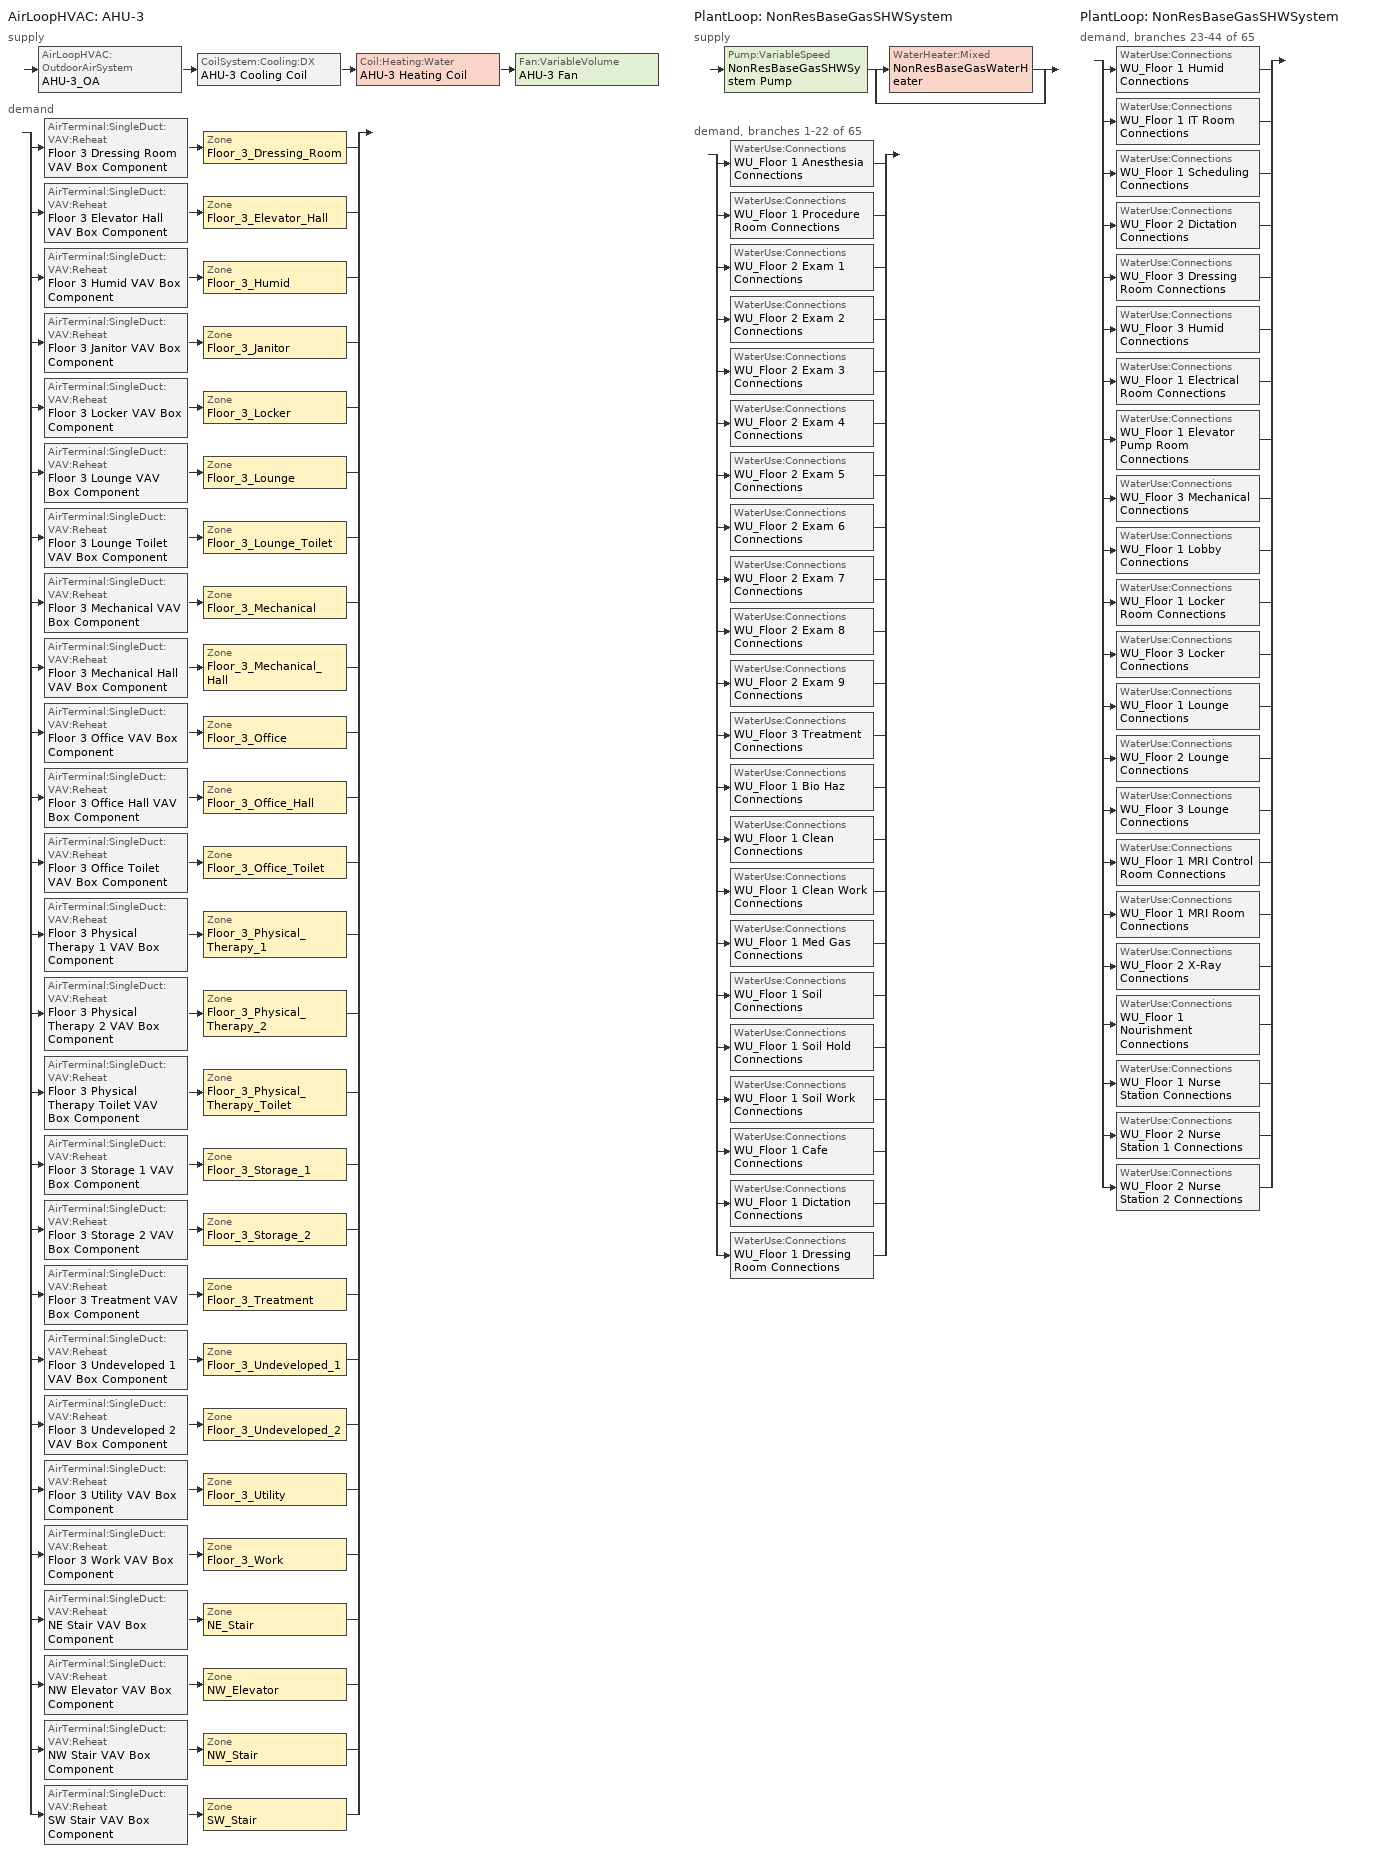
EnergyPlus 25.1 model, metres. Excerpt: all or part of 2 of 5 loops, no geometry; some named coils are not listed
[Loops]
AirLoopHVAC 'AHU-3'
 supply: AirLoopHVAC:OutdoorAirSystem 'AHU-3_OA' > CoilSystem:Cooling:DX 'AHU-3 Cooling Coil' > Coil:Heating:Water 'AHU-3 Heating Coil' > Fan:VariableVolume 'AHU-3 Fan'
 demand: split
  | AirTerminal:SingleDuct:VAV:Reheat 'Floor 3 Dressing Room VAV Box Component' > Zone 'Floor_3_Dressing_Room'
  | AirTerminal:SingleDuct:VAV:Reheat 'Floor 3 Elevator Hall VAV Box Component' > Zone 'Floor_3_Elevator_Hall'
  | AirTerminal:SingleDuct:VAV:Reheat 'Floor 3 Humid VAV Box Component' > Zone 'Floor_3_Humid'
  | AirTerminal:SingleDuct:VAV:Reheat 'Floor 3 Janitor VAV Box Component' > Zone 'Floor_3_Janitor'
  | AirTerminal:SingleDuct:VAV:Reheat 'Floor 3 Locker VAV Box Component' > Zone 'Floor_3_Locker'
  | AirTerminal:SingleDuct:VAV:Reheat 'Floor 3 Lounge VAV Box Component' > Zone 'Floor_3_Lounge'
  | AirTerminal:SingleDuct:VAV:Reheat 'Floor 3 Lounge Toilet VAV Box Component' > Zone 'Floor_3_Lounge_Toilet'
  | AirTerminal:SingleDuct:VAV:Reheat 'Floor 3 Mechanical VAV Box Component' > Zone 'Floor_3_Mechanical'
  | AirTerminal:SingleDuct:VAV:Reheat 'Floor 3 Mechanical Hall VAV Box Component' > Zone 'Floor_3_Mechanical_Hall'
  | AirTerminal:SingleDuct:VAV:Reheat 'Floor 3 Office VAV Box Component' > Zone 'Floor_3_Office'
  | AirTerminal:SingleDuct:VAV:Reheat 'Floor 3 Office Hall VAV Box Component' > Zone 'Floor_3_Office_Hall'
  | AirTerminal:SingleDuct:VAV:Reheat 'Floor 3 Office Toilet VAV Box Component' > Zone 'Floor_3_Office_Toilet'
  | AirTerminal:SingleDuct:VAV:Reheat 'Floor 3 Physical Therapy 1 VAV Box Component' > Zone 'Floor_3_Physical_Therapy_1'
  | AirTerminal:SingleDuct:VAV:Reheat 'Floor 3 Physical Therapy 2 VAV Box Component' > Zone 'Floor_3_Physical_Therapy_2'
  | AirTerminal:SingleDuct:VAV:Reheat 'Floor 3 Physical Therapy Toilet VAV Box Component' > Zone 'Floor_3_Physical_Therapy_Toilet'
  | AirTerminal:SingleDuct:VAV:Reheat 'Floor 3 Storage 1 VAV Box Component' > Zone 'Floor_3_Storage_1'
  | AirTerminal:SingleDuct:VAV:Reheat 'Floor 3 Storage 2 VAV Box Component' > Zone 'Floor_3_Storage_2'
  | AirTerminal:SingleDuct:VAV:Reheat 'Floor 3 Treatment VAV Box Component' > Zone 'Floor_3_Treatment'
  | AirTerminal:SingleDuct:VAV:Reheat 'Floor 3 Undeveloped 1 VAV Box Component' > Zone 'Floor_3_Undeveloped_1'
  | AirTerminal:SingleDuct:VAV:Reheat 'Floor 3 Undeveloped 2 VAV Box Component' > Zone 'Floor_3_Undeveloped_2'
  | AirTerminal:SingleDuct:VAV:Reheat 'Floor 3 Utility VAV Box Component' > Zone 'Floor_3_Utility'
  | AirTerminal:SingleDuct:VAV:Reheat 'Floor 3 Work VAV Box Component' > Zone 'Floor_3_Work'
  | AirTerminal:SingleDuct:VAV:Reheat 'NE Stair VAV Box Component' > Zone 'NE_Stair'
  | AirTerminal:SingleDuct:VAV:Reheat 'NW Elevator VAV Box Component' > Zone 'NW_Elevator'
  | AirTerminal:SingleDuct:VAV:Reheat 'NW Stair VAV Box Component' > Zone 'NW_Stair'
  | AirTerminal:SingleDuct:VAV:Reheat 'SW Stair VAV Box Component' > Zone 'SW_Stair'
PlantLoop 'NonResBaseGasSHWSystem'
 supply: Pump:VariableSpeed 'NonResBaseGasSHWSystem Pump' > split
  | WaterHeater:Mixed 'NonResBaseGasWaterHeater'
  | bypass
 demand, branches 1-22 of 65: split
  | WaterUse:Connections 'WU_Floor 1 Anesthesia Connections'
  | WaterUse:Connections 'WU_Floor 1 Procedure Room Connections'
  | WaterUse:Connections 'WU_Floor 2 Exam 1 Connections'
  | WaterUse:Connections 'WU_Floor 2 Exam 2 Connections'
  | WaterUse:Connections 'WU_Floor 2 Exam 3 Connections'
  | WaterUse:Connections 'WU_Floor 2 Exam 4 Connections'
  | WaterUse:Connections 'WU_Floor 2 Exam 5 Connections'
  | WaterUse:Connections 'WU_Floor 2 Exam 6 Connections'
  | WaterUse:Connections 'WU_Floor 2 Exam 7 Connections'
  | WaterUse:Connections 'WU_Floor 2 Exam 8 Connections'
  | WaterUse:Connections 'WU_Floor 2 Exam 9 Connections'
  | WaterUse:Connections 'WU_Floor 3 Treatment Connections'
  | WaterUse:Connections 'WU_Floor 1 Bio Haz Connections'
  | WaterUse:Connections 'WU_Floor 1 Clean Connections'
  | WaterUse:Connections 'WU_Floor 1 Clean Work Connections'
  | WaterUse:Connections 'WU_Floor 1 Med Gas Connections'
  | WaterUse:Connections 'WU_Floor 1 Soil Connections'
  | WaterUse:Connections 'WU_Floor 1 Soil Hold Connections'
  | WaterUse:Connections 'WU_Floor 1 Soil Work Connections'
  | WaterUse:Connections 'WU_Floor 1 Cafe Connections'
  | WaterUse:Connections 'WU_Floor 1 Dictation Connections'
  | WaterUse:Connections 'WU_Floor 1 Dressing Room Connections'
PlantLoop 'NonResBaseGasSHWSystem'
 demand, branches 23-44 of 65: split
  | WaterUse:Connections 'WU_Floor 1 Humid Connections'
  | WaterUse:Connections 'WU_Floor 1 IT Room Connections'
  | WaterUse:Connections 'WU_Floor 1 Scheduling Connections'
  | WaterUse:Connections 'WU_Floor 2 Dictation Connections'
  | WaterUse:Connections 'WU_Floor 3 Dressing Room Connections'
  | WaterUse:Connections 'WU_Floor 3 Humid Connections'
  | WaterUse:Connections 'WU_Floor 1 Electrical Room Connections'
  | WaterUse:Connections 'WU_Floor 1 Elevator Pump Room Connections'
  | WaterUse:Connections 'WU_Floor 3 Mechanical Connections'
  | WaterUse:Connections 'WU_Floor 1 Lobby Connections'
  | WaterUse:Connections 'WU_Floor 1 Locker Room Connections'
  | WaterUse:Connections 'WU_Floor 3 Locker Connections'
  | WaterUse:Connections 'WU_Floor 1 Lounge Connections'
  | WaterUse:Connections 'WU_Floor 2 Lounge Connections'
  | WaterUse:Connections 'WU_Floor 3 Lounge Connections'
  | WaterUse:Connections 'WU_Floor 1 MRI Control Room Connections'
  | WaterUse:Connections 'WU_Floor 1 MRI Room Connections'
  | WaterUse:Connections 'WU_Floor 2 X-Ray Connections'
  | WaterUse:Connections 'WU_Floor 1 Nourishment Connections'
  | WaterUse:Connections 'WU_Floor 1 Nurse Station Connections'
  | WaterUse:Connections 'WU_Floor 2 Nurse Station 1 Connections'
  | WaterUse:Connections 'WU_Floor 2 Nurse Station 2 Connections'
[DesignSpecification:OutdoorAir] Outdoor Air Method=Maximum; Outdoor Air Flow per Zone {m3/s}=0; Outdoor Air Flow Air Changes per Hour {1/hr}=0
Name | Outdoor Air Flow per Person {m3/s-person} | Outdoor Air Flow per Zone Floor Area {m3/s-m2} | Outdoor Air Schedule
DSOA_Floor_3_Treatment; DSOA_Floor_3_Physical_Therapy_1; DSOA_Floor_3_Physical_Therapy_2 | 0.000157316 | 0.00169333 | OutpatientHealthHVACAvail
DSOA_Floor_3_Dressing_Room; DSOA_Floor_3_Humid; DSOA_Floor_3_Office; DSOA_Floor_3_Work | 7.07921e-05 | 0.000762 | OutpatientOfficeHVACAvail
DSOA_Floor_3_Mechanical; DSOA_Floor_3_Elevator_Hall; DSOA_Floor_3_Mechanical_Hall; DSOA_Floor_3_Office_Hall; DSOA_Floor_3_Physical_Therapy_Toilet; DSOA_Floor_3_Locker; DSOA_Floor_3_Lounge; DSOA_Floor_3_Janitor; DSOA_Floor_3_Storage_1; DSOA_Floor_3_Storage_2; DSOA_Floor_3_Undeveloped_1; DSOA_Floor_3_Undeveloped_2; DSOA_Floor_3_Utility; DSOA_NE_Stair; DSOA_NW_Stair; DSOA_SW_Stair | 7.07921e-05 | 0.000762 | OutpatientHealthHVACAvail
DSOA_Floor_3_Lounge_Toilet; DSOA_Floor_3_Office_Toilet; DSOA_NW_Elevator | 0 | 0 | OutpatientHealthHVACAvail
[Sizing:Plant]
NonResBaseGasSHWSystem: Loop Type=Heating; Design Loop Exit Temperature {C}=57.2222; Loop Design Temperature Difference {deltaC}=44.4444; Sizing Option=NonCoincident; Zone Timesteps in Averaging Window=1
[ZoneControl:Thermostat]
ZC_NW_Elevator: Zone or ZoneList=NW_Elevator; Control Type Schedule=NW_Elevator Zn Thermostat Schedule; Control 1=TSDSP_NW_Elevator; Temperature Difference Between Cutout And Setpoint {deltaC}=0
[ThermostatSetpoint:DualSetpoint]
TSDSP_NW_Elevator: Heating Setpoint Temperature Schedule=OutpatientHealthHtgSetpt; Cooling Setpoint Temperature Schedule=OutpatientHealthClgSetpt
[Pump:VariableSpeed]
NonResBaseGasSHWSystem Pump: Design Maximum Flow Rate {m3/s}=Autosize; Design Pump Head {Pa}=179352; Design Power Consumption {W}=Autosize; Motor Efficiency=0.9; Fraction of Motor Inefficiencies to Fluid Stream=0; Coefficient 1 of the Part Load Performance Curve=0; Coefficient 2 of the Part Load Performance Curve=1; Coefficient 3 of the Part Load Performance Curve=0; Coefficient 4 of the Part Load Performance Curve=0; Design Minimum Flow Rate {m3/s}=0; Pump Control Type=Continuous; Design Power Sizing Method=PowerPerFlowPerPressure; Design Electric Power per Unit Flow Rate {W/(m3/s)}=348701.1; Design Shaft Power per Unit Flow Rate per Unit Head {W/((m3/s)-Pa)}=1.28205; Design Minimum Flow Rate Fraction=0
[WaterHeater:Mixed]
NonResBaseGasWaterHeater: Tank Volume {m3}=0.113562; Setpoint Temperature Schedule=SHWSystemSetpointTemp135; Deadband Temperature Difference {deltaC}=2; Maximum Temperature Limit {C}=82; Heater Control Type=Cycle; Heater Maximum Capacity {W}=8743.99; Heater Minimum Capacity {W}=0; Heater Ignition Minimum Flow Rate {m3/s}=0; Heater Ignition Delay {s}=0; Heater Fuel Type=NaturalGas; Heater Thermal Efficiency=0.8; Off Cycle Parasitic Fuel Consumption Rate {W}=0; Off Cycle Parasitic Heat Fraction to Tank=0; On Cycle Parasitic Fuel Consumption Rate {W}=0; On Cycle Parasitic Heat Fraction to Tank=0; Ambient Temperature Indicator=Schedule; Ambient Temperature Schedule=WaterHeaterAmbientTemp; Off Cycle Loss Coefficient to Ambient Temperature {W/K}=5.11083; Off Cycle Loss Fraction to Zone=1; On Cycle Loss Coefficient to Ambient Temperature {W/K}=5.11083; On Cycle Loss Fraction to Zone=1; Use Side Effectiveness=1; Source Side Effectiveness=1; Use Side Design Flow Rate {m3/s}=autosize; Source Side Design Flow Rate {m3/s}=autosize; Indirect Water Heating Recovery Time {hr}=1.5; Source Side Flow Control Mode=IndirectHeatPrimarySetpoint
[PlantLoop]
NonResBaseGasSHWSystem: Fluid Type=Water; Plant Equipment Operation Scheme=NonResBaseGasSHWSystem Operation Schemes; Maximum Loop Temperature {C}=100; Minimum Loop Temperature {C}=0; Maximum Loop Flow Rate {m3/s}=Autosize; Minimum Loop Flow Rate {m3/s}=0; Plant Loop Volume {m3}=Autocalculate; Load Distribution Scheme=Optimal; Plant Loop Demand Calculation Scheme=SingleSetpoint; Common Pipe Simulation=None; Pressure Simulation Type=None; Loop Circulation Time {minutes}=2
[PlantEquipmentList]
NonResBaseGasSHWSystem Equipment List: NonResBaseGasWaterHeater
[PlantEquipmentOperation:HeatingLoad]
NonResBaseGasSHWSystem Heating Operation Scheme: Load Range 1 Lower Limit {W}=0; Load Range 1 Upper Limit {W}=1000000000; Range 1 Equipment List=NonResBaseGasSHWSystem Equipment List
[PlantEquipmentOperationSchemes]
NonResBaseGasSHWSystem Operation Schemes: Control Scheme 1=NonResBaseGasSHWSystem Heating Operation Scheme; Control Scheme 1 Schedule=Always On Discrete
[SetpointManager:Scheduled]
NonResBaseGasSHWSystem SPM Scheduled: Control Variable=Temperature; Schedule=TargetSHWTemp135; Setpoint Node or NodeList=NonResBaseGasSHWSystem Supply Mixer Outlet Node
[WaterUse:Equipment] Target Temperature Schedule=TargetSHWTemp135
Name | Peak Flow Rate {m3/s} | Flow Rate Fraction Schedule | Zone
WU_Floor 1 Anesthesia | 1.71952e-11 | OutpatientHealthServiceHotWater | Floor_1_Anesthesia
WU_Floor 1 Procedure Room | 7.19228e-07 | OutpatientHealthServiceHotWater | Floor_1_Procedure_Room
WU_Floor 2 Exam 1 | 9.08499e-07 | OutpatientHealthServiceHotWater | Floor_2_Exam_1
WU_Floor 2 Exam 2 | 1.36275e-06 | OutpatientHealthServiceHotWater | Floor_2_Exam_2
WU_Floor 2 Exam 3 | 1.817e-06 | OutpatientHealthServiceHotWater | Floor_2_Exam_3
WU_Floor 2 Exam 4 | 2.11983e-07 | OutpatientHealthServiceHotWater | Floor_2_Exam_4
WU_Floor 2 Exam 5 | 8.83263e-07 | OutpatientHealthServiceHotWater | Floor_2_Exam_5
WU_Floor 2 Exam 6 | 5.67812e-07 | OutpatientHealthServiceHotWater | Floor_2_Exam_6
WU_Floor 2 Exam 7 | 1.9987e-06 | OutpatientHealthServiceHotWater | Floor_2_Exam_7
WU_Floor 2 Exam 8 | 6.81374e-07 | OutpatientHealthServiceHotWater | Floor_2_Exam_8
WU_Floor 2 Exam 9 | 9.99349e-07 | OutpatientHealthServiceHotWater | Floor_2_Exam_9
WU_Floor 3 Treatment | 1.20124e-06 | OutpatientHealthServiceHotWater | Floor_3_Treatment
WU_Floor 1 Bio Haz | 1.41322e-07 | OutpatientHealthServiceHotWater | Floor_1_Bio_Haz
WU_Floor 1 Clean | 3.17975e-07 | OutpatientHealthServiceHotWater | Floor_1_Clean
WU_Floor 1 Clean Work | 4.16395e-07 | OutpatientHealthServiceHotWater | Floor_1_Clean_Work
WU_Floor 1 Med Gas | 1.41322e-07 | OutpatientHealthServiceHotWater | Floor_1_Med_Gas
WU_Floor 1 Soil | 3.17975e-07 | OutpatientHealthServiceHotWater | Floor_1_Soil
WU_Floor 1 Soil Hold | 1.41322e-07 | OutpatientHealthServiceHotWater | Floor_1_Soil_Hold
WU_Floor 1 Soil Work | 4.54249e-07 | OutpatientHealthServiceHotWater | Floor_1_Soil_Work
WU_Floor 1 Cafe | 8.42368e-06 | OutpatientHealthServiceHotWater | Floor_1_Cafe
WU_Floor 1 Dictation | 1.1924e-07 | OutpatientOfficeServiceHotWater | Floor_1_Dictation
WU_Floor 1 Dressing Room | 4.25859e-08 | OutpatientOfficeServiceHotWater | Floor_1_Dressing_Room
WU_Floor 1 Humid | 5.11031e-08 | OutpatientOfficeServiceHotWater | Floor_1_Humid
WU_Floor 1 IT Room | 1.05991e-07 | OutpatientOfficeServiceHotWater | Floor_1_IT_Room
WU_Floor 1 Scheduling | 1.12616e-07 | OutpatientOfficeServiceHotWater | Floor_1_Scheduling
WU_Floor 2 Dictation | 6.62447e-08 | OutpatientOfficeServiceHotWater | Floor_2_Dictation
WU_Floor 3 Dressing Room | 3.97468e-08 | OutpatientOfficeServiceHotWater | Floor_3_Dressing_Room
WU_Floor 3 Humid | 1.02206e-07 | OutpatientOfficeServiceHotWater | Floor_3_Humid
WU_Floor 1 Electrical Room | 5.56456e-08 | OutpatientHealthServiceHotWater | Floor_1_Electrical_Room
WU_Floor 1 Elevator Pump Room | 5.16709e-08 | OutpatientHealthServiceHotWater | Floor_1_Elevator_Pump_Room
WU_Floor 3 Mechanical | 1.98734e-07 | OutpatientHealthServiceHotWater | Floor_3_Mechanical
WU_Floor 1 Lobby | 1.94248e-06 | OutpatientHealthServiceHotWater | Floor_1_Lobby
WU_Floor 1 Locker Room | 8.02255e-06 | OutpatientHealthServiceHotWater | Floor_1_Locker_Room
WU_Floor 3 Locker | 1.45865e-06 | OutpatientHealthServiceHotWater | Floor_3_Locker
WU_Floor 1 Lounge | 1.12427e-06 | OutpatientHealthServiceHotWater | Floor_1_Lounge
WU_Floor 2 Lounge | 2.49837e-07 | OutpatientHealthServiceHotWater | Floor_2_Lounge
WU_Floor 3 Lounge | 2.37033e-06 | OutpatientHealthServiceHotWater | Floor_3_Lounge
WU_Floor 1 MRI Control Room | 4.23966e-07 | OutpatientHealthServiceHotWater | Floor_1_MRI_Control_Room
WU_Floor 1 MRI Room | 1.11039e-06 | OutpatientHealthServiceHotWater | Floor_1_MRI_Room
WU_Floor 2 X-Ray | 2.27125e-06 | OutpatientHealthServiceHotWater | Floor_2_X_Ray
WU_Floor 1 Nourishment | 3.31842e-07 | OutpatientHealthServiceHotWater | Floor_1_Nourishment
WU_Floor 1 Nurse Station | 6.58662e-07 | OutpatientHealthServiceHotWater | Floor_1_Nurse_Station
WU_Floor 2 Nurse Station 1 | 3.78541e-07 | OutpatientHealthServiceHotWater | Floor_2_Nurse_Station_1
WU_Floor 2 Nurse Station 2 | 4.54249e-07 | OutpatientHealthServiceHotWater | Floor_2_Nurse_Station_2
[WaterUse:Connections] Drain Water Heat Exchanger Type=None; Drain Water Heat Exchanger Destination=Plant
Name | Water Use Equipment 1
WU_Floor 1 Anesthesia Connections | WU_Floor 1 Anesthesia
WU_Floor 1 Procedure Room Connections | WU_Floor 1 Procedure Room
WU_Floor 2 Exam 1 Connections | WU_Floor 2 Exam 1
WU_Floor 2 Exam 2 Connections | WU_Floor 2 Exam 2
WU_Floor 2 Exam 3 Connections | WU_Floor 2 Exam 3
WU_Floor 2 Exam 4 Connections | WU_Floor 2 Exam 4
WU_Floor 2 Exam 5 Connections | WU_Floor 2 Exam 5
WU_Floor 2 Exam 6 Connections | WU_Floor 2 Exam 6
WU_Floor 2 Exam 7 Connections | WU_Floor 2 Exam 7
WU_Floor 2 Exam 8 Connections | WU_Floor 2 Exam 8
WU_Floor 2 Exam 9 Connections | WU_Floor 2 Exam 9
WU_Floor 3 Treatment Connections | WU_Floor 3 Treatment
WU_Floor 1 Bio Haz Connections | WU_Floor 1 Bio Haz
WU_Floor 1 Clean Connections | WU_Floor 1 Clean
WU_Floor 1 Clean Work Connections | WU_Floor 1 Clean Work
WU_Floor 1 Med Gas Connections | WU_Floor 1 Med Gas
WU_Floor 1 Soil Connections | WU_Floor 1 Soil
WU_Floor 1 Soil Hold Connections | WU_Floor 1 Soil Hold
WU_Floor 1 Soil Work Connections | WU_Floor 1 Soil Work
WU_Floor 1 Cafe Connections | WU_Floor 1 Cafe
WU_Floor 1 Dictation Connections | WU_Floor 1 Dictation
WU_Floor 1 Dressing Room Connections | WU_Floor 1 Dressing Room
WU_Floor 1 Humid Connections | WU_Floor 1 Humid
WU_Floor 1 IT Room Connections | WU_Floor 1 IT Room
WU_Floor 1 Scheduling Connections | WU_Floor 1 Scheduling
WU_Floor 2 Dictation Connections | WU_Floor 2 Dictation
WU_Floor 3 Dressing Room Connections | WU_Floor 3 Dressing Room
WU_Floor 3 Humid Connections | WU_Floor 3 Humid
WU_Floor 1 Electrical Room Connections | WU_Floor 1 Electrical Room
WU_Floor 1 Elevator Pump Room Connections | WU_Floor 1 Elevator Pump Room
WU_Floor 3 Mechanical Connections | WU_Floor 3 Mechanical
WU_Floor 1 Lobby Connections | WU_Floor 1 Lobby
WU_Floor 1 Locker Room Connections | WU_Floor 1 Locker Room
WU_Floor 3 Locker Connections | WU_Floor 3 Locker
WU_Floor 1 Lounge Connections | WU_Floor 1 Lounge
WU_Floor 2 Lounge Connections | WU_Floor 2 Lounge
WU_Floor 3 Lounge Connections | WU_Floor 3 Lounge
WU_Floor 1 MRI Control Room Connections | WU_Floor 1 MRI Control Room
WU_Floor 1 MRI Room Connections | WU_Floor 1 MRI Room
WU_Floor 2 X-Ray Connections | WU_Floor 2 X-Ray
WU_Floor 1 Nourishment Connections | WU_Floor 1 Nourishment
WU_Floor 1 Nurse Station Connections | WU_Floor 1 Nurse Station
WU_Floor 2 Nurse Station 1 Connections | WU_Floor 2 Nurse Station 1
WU_Floor 2 Nurse Station 2 Connections | WU_Floor 2 Nurse Station 2
[DesignSpecification:ZoneAirDistribution]
VAV_Zone_AirDistribution: Zone Air Distribution Effectiveness in Cooling Mode=1; Zone Air Distribution Effectiveness in Heating Mode=1; Minimum Zone Ventilation Efficiency=0.6
[Sizing:Zone] Zone Cooling Design Supply Air Temperature Input Method=TemperatureDifference; Zone Cooling Design Supply Air Temperature {C}=12.8; Zone Cooling Design Supply Air Temperature Difference {deltaC}=8.33333; Zone Heating Design Supply Air Temperature Input Method=TemperatureDifference; Zone Heating Design Supply Air Temperature {C}=40; Zone Heating Design Supply Air Temperature Difference {deltaC}=13.8889; Zone Cooling Design Supply Air Humidity Ratio {kgWater/kgDryAir}=0.0085; Zone Heating Design Supply Air Humidity Ratio {kgWater/kgDryAir}=0.008; Cooling Design Air Flow Rate {m3/s}=0; Cooling Minimum Air Flow Fraction=0; Heating Design Air Flow Method=DesignDay; Heating Design Air Flow Rate {m3/s}=0; Design Specification Zone Air Distribution Object=VAV_Zone_AirDistribution; Zone Load Sizing Method=Sensible Load Only No Latent Load; Zone Latent Cooling Design Supply Air Humidity Ratio Input Method=HumidityRatioDifference; Zone Cooling Design Supply Air Humidity Ratio Difference {kgWater/kgDryAir}=0.005; Zone Latent Heating Design Supply Air Humidity Ratio Input Method=HumidityRatioDifference; Zone Humidification Design Supply Air Humidity Ratio Difference {kgWater/kgDryAir}=0.005
Name | Design Specification Outdoor Air Object | Cooling Design Air Flow Method | Cooling Minimum Air Flow per Zone Floor Area {m3/s-m2}
Floor_3_Dressing_Room | DSOA_Floor_3_Dressing_Room | DesignDay
Floor_3_Elevator_Hall | DSOA_Floor_3_Elevator_Hall | DesignDay
Floor_3_Humid | DSOA_Floor_3_Humid | DesignDay
Floor_3_Janitor | DSOA_Floor_3_Janitor | DesignDay
Floor_3_Locker | DSOA_Floor_3_Locker | DesignDay
Floor_3_Lounge | DSOA_Floor_3_Lounge | DesignDay
Floor_3_Lounge_Toilet | DSOA_Floor_3_Lounge_Toilet | DesignDayWithLimit | 0
Floor_3_Mechanical | DSOA_Floor_3_Mechanical | DesignDay
Floor_3_Mechanical_Hall | DSOA_Floor_3_Mechanical_Hall | DesignDay
Floor_3_Office | DSOA_Floor_3_Office | DesignDay
Floor_3_Office_Hall | DSOA_Floor_3_Office_Hall | DesignDay
Floor_3_Office_Toilet | DSOA_Floor_3_Office_Toilet | DesignDayWithLimit | 0
Floor_3_Physical_Therapy_1 | DSOA_Floor_3_Physical_Therapy_1 | DesignDayWithLimit | 0.00507968
Floor_3_Physical_Therapy_2 | DSOA_Floor_3_Physical_Therapy_2 | DesignDayWithLimit | 0.00507968
Floor_3_Physical_Therapy_Toilet | DSOA_Floor_3_Physical_Therapy_Toilet | DesignDayWithLimit | 0
Floor_3_Storage_1 | DSOA_Floor_3_Storage_1 | DesignDay
Floor_3_Storage_2 | DSOA_Floor_3_Storage_2 | DesignDay
Floor_3_Treatment | DSOA_Floor_3_Treatment | DesignDayWithLimit | 0.00507968
Floor_3_Undeveloped_1 | DSOA_Floor_3_Undeveloped_1 | DesignDay
Floor_3_Undeveloped_2 | DSOA_Floor_3_Undeveloped_2 | DesignDay
Floor_3_Utility | DSOA_Floor_3_Utility | DesignDay
Floor_3_Work | DSOA_Floor_3_Work | DesignDay
NE_Stair | DSOA_NE_Stair | DesignDay
NW_Elevator | DSOA_NW_Elevator | DesignDay
NW_Stair | DSOA_NW_Stair | DesignDay
SW_Stair | DSOA_SW_Stair | DesignDay
[Sizing:System]
AHU-3: Type of Load to Size On=Sensible; Design Outdoor Air Flow Rate {m3/s}=autosize; Central Heating Maximum System Air Flow Ratio=1; Preheat Design Temperature {C}=7; Preheat Design Humidity Ratio {kgWater/kgDryAir}=0.008; Precool Design Temperature {C}=12.8; Precool Design Humidity Ratio {kgWater/kgDryAir}=0.008; Central Cooling Design Supply Air Temperature {C}=12.8; Central Heating Design Supply Air Temperature {C}=-15; Type of Zone Sum to Use=NonCoincident; 100% Outdoor Air in Cooling=No; 100% Outdoor Air in Heating=No; Central Cooling Design Supply Air Humidity Ratio {kgWater/kgDryAir}=0.0078; Central Heating Design Supply Air Humidity Ratio {kgWater/kgDryAir}=0.0078; Cooling Supply Air Flow Rate Method=DesignDay; Cooling Supply Air Flow Rate {m3/s}=0; Heating Supply Air Flow Rate Method=DesignDay; Heating Supply Air Flow Rate {m3/s}=0; System Outdoor Air Method=ZoneSum; Cooling Design Capacity Method=CoolingDesignCapacity; Cooling Design Capacity {W}=autosize; Heating Design Capacity Method=HeatingDesignCapacity; Heating Design Capacity {W}=autosize
[AirTerminal:SingleDuct:VAV:Reheat] Availability Schedule=Always On Discrete; Maximum Air Flow Rate {m3/s}=AUTOSIZE; Zone Minimum Air Flow Input Method=Constant; Constant Minimum Air Flow Fraction=0.3; Maximum Hot Water or Steam Flow Rate {m3/s}=AUTOSIZE; Minimum Hot Water or Steam Flow Rate {m3/s}=0; Convergence Tolerance=0.001; Maximum Flow Fraction During Reheat=0.5; Maximum Reheat Air Temperature {C}=35
Name | Reheat Coil | Damper Heating Action
Floor 3 Dressing Room VAV Box Component | Floor 3 Dressing Room VAV Box Reheat Coil | ReverseWithLimits
Floor 3 Elevator Hall VAV Box Component | Floor 3 Elevator Hall VAV Box Reheat Coil | ReverseWithLimits
Floor 3 Humid VAV Box Component | Floor 3 Humid VAV Box Reheat Coil | ReverseWithLimits
Floor 3 Janitor VAV Box Component | Floor 3 Janitor VAV Box Reheat Coil | ReverseWithLimits
Floor 3 Locker VAV Box Component | Floor 3 Locker VAV Box Reheat Coil | ReverseWithLimits
Floor 3 Lounge VAV Box Component | Floor 3 Lounge VAV Box Reheat Coil | ReverseWithLimits
Floor 3 Lounge Toilet VAV Box Component | Floor 3 Lounge Toilet VAV Box Reheat Coil | ReverseWithLimits
Floor 3 Mechanical VAV Box Component | Floor 3 Mechanical VAV Box Reheat Coil | ReverseWithLimits
Floor 3 Mechanical Hall VAV Box Component | Floor 3 Mechanical Hall VAV Box Reheat Coil | ReverseWithLimits
Floor 3 Office VAV Box Component | Floor 3 Office VAV Box Reheat Coil | ReverseWithLimits
Floor 3 Office Hall VAV Box Component | Floor 3 Office Hall VAV Box Reheat Coil | ReverseWithLimits
Floor 3 Office Toilet VAV Box Component | Floor 3 Office Toilet VAV Box Reheat Coil | ReverseWithLimits
Floor 3 Physical Therapy 1 VAV Box Component | Floor 3 Physical Therapy 1 VAV Box Reheat Coil | ReverseWithLimits
Floor 3 Physical Therapy 2 VAV Box Component | Floor 3 Physical Therapy 2 VAV Box Reheat Coil | ReverseWithLimits
Floor 3 Physical Therapy Toilet VAV Box Component | Floor 3 Physical Therapy Toilet VAV Box Reheat Coil | ReverseWithLimits
Floor 3 Storage 1 VAV Box Component | Floor 3 Storage 1 VAV Box Reheat Coil | ReverseWithLimits
Floor 3 Storage 2 VAV Box Component | Floor 3 Storage 2 VAV Box Reheat Coil | ReverseWithLimits
Floor 3 Treatment VAV Box Component | Floor 3 Treatment VAV Box Reheat Coil | ReverseWithLimits
Floor 3 Undeveloped 1 VAV Box Component | Floor 3 Undeveloped 1 VAV Box Reheat Coil | ReverseWithLimits
Floor 3 Undeveloped 2 VAV Box Component | Floor 3 Undeveloped 2 VAV Box Reheat Coil | ReverseWithLimits
Floor 3 Utility VAV Box Component | Floor 3 Utility VAV Box Reheat Coil | ReverseWithLimits
Floor 3 Work VAV Box Component | Floor 3 Work VAV Box Reheat Coil | ReverseWithLimits
NE Stair VAV Box Component | NE Stair VAV Box Reheat Coil | Reverse
NW Elevator VAV Box Component | NW Elevator VAV Box Reheat Coil | Reverse
NW Stair VAV Box Component | NW Stair VAV Box Reheat Coil | Reverse
SW Stair VAV Box Component | SW Stair VAV Box Reheat Coil | Reverse
[Zone equipment]
Floor_3_Dressing_Room: Floor 3 Dressing Room VAV Box Component
Floor_3_Elevator_Hall: Floor 3 Elevator Hall VAV Box Component
Floor_3_Humid: Floor 3 Humid VAV Box Component
Floor_3_Janitor: Floor 3 Janitor VAV Box Component
Floor_3_Locker: Floor 3 Locker VAV Box Component
Floor_3_Lounge: Floor 3 Lounge VAV Box Component
Floor_3_Lounge_Toilet: Floor 3 Lounge Toilet Exhaust Fan, Floor 3 Lounge Toilet VAV Box Component
Floor_3_Mechanical: Floor 3 Mechanical VAV Box Component
Floor_3_Mechanical_Hall: Floor 3 Mechanical Hall VAV Box Component
Floor_3_Office: Floor 3 Office VAV Box Component
Floor_3_Office_Hall: Floor 3 Office Hall VAV Box Component
Floor_3_Office_Toilet: Floor 3 Office Toilet Exhaust Fan, Floor 3 Office Toilet VAV Box Component
Floor_3_Physical_Therapy_1: Floor 3 Physical Therapy 1 VAV Box Component
Floor_3_Physical_Therapy_2: Floor 3 Physical Therapy 2 VAV Box Component
Floor_3_Physical_Therapy_Toilet: Floor 3 Physical Therapy Toilet Exhaust Fan, Floor 3 Physical Therapy Toilet VAV Box Component
Floor_3_Storage_1: Floor 3 Storage 1 VAV Box Component
Floor_3_Storage_2: Floor 3 Storage 2 VAV Box Component
Floor_3_Treatment: Floor 3 Treatment VAV Box Component
Floor_3_Undeveloped_1: Floor 3 Undeveloped 1 VAV Box Component
Floor_3_Undeveloped_2: Floor 3 Undeveloped 2 VAV Box Component
Floor_3_Utility: Floor 3 Utility VAV Box Component
Floor_3_Work: Floor 3 Work VAV Box Component
NE_Stair: NE Stair VAV Box Component
NW_Elevator: NW Elevator VAV Box Component
NW_Stair: NW Stair VAV Box Component
SW_Stair: SW Stair VAV Box Component
[Fan:VariableVolume]
AHU-3 Fan: Availability Schedule=OutpatientHealthHVACAvail; Fan Total Efficiency=0.59; Pressure Rise {Pa}=939.27; Maximum Flow Rate {m3/s}=AUTOSIZE; Fan Power Minimum Flow Rate Input Method=Fraction; Fan Power Minimum Flow Fraction=0.25; Fan Power Minimum Air Flow Rate {m3/s}=0; Motor Efficiency=0.9; Motor In Airstream Fraction=1; Fan Power Coefficient 1=0.0408; Fan Power Coefficient 2=0.088; Fan Power Coefficient 3=-0.0729; Fan Power Coefficient 4=0.9437; Fan Power Coefficient 5=0
[Fan:ZoneExhaust] Availability Schedule=OutpatientHealthHVACAvail; Fan Total Efficiency=0.31; Pressure Rise {Pa}=249.1
Name | Maximum Flow Rate {m3/s} | System Availability Manager Coupling Mode | Balanced Exhaust Fraction Schedule
Floor 3 Lounge Toilet Exhaust Fan | 0.151014 | Decoupled | Always On Discrete
Floor 3 Office Toilet Exhaust Fan | 0.0424726 | Decoupled | Always On Discrete
Floor 3 Physical Therapy Toilet Exhaust Fan | 0.0660685 | Coupled | Off
[Coil:Cooling:DX:TwoSpeed]
AHU-3 Cooling Coil: Availability Schedule=Always On Discrete; High Speed Gross Rated Total Cooling Capacity {W}=AUTOSIZE; High Speed Rated Sensible Heat Ratio=AUTOSIZE; High Speed Gross Rated Cooling COP {W/W}=3.42; High Speed Rated Air Flow Rate {m3/s}=AUTOSIZE; Total Cooling Capacity Function of Temperature Curve=LgDX_OpHC_CapFT; Total Cooling Capacity Function of Flow Fraction Curve=LgDX_OpHC_CapFF; Energy Input Ratio Function of Temperature Curve=LgDX_OpHC_EIRFT; Energy Input Ratio Function of Flow Fraction Curve=LgDX_OpHC_EIRFF; Part Load Fraction Correlation Curve=LgDX_OpHC_PLR; Low Speed Gross Rated Total Cooling Capacity {W}=AUTOSIZE; Low Speed Gross Rated Sensible Heat Ratio=AUTOSIZE; Low Speed Gross Rated Cooling COP {W/W}=3.42; Low Speed Rated Air Flow Rate {m3/s}=AUTOSIZE; Low Speed Total Cooling Capacity Function of Temperature Curve=LgDX_OpHC_CapFT; Low Speed Energy Input Ratio Function of Temperature Curve=LgDX_OpHC_EIRFT; Condenser Type=AirCooled; Minimum Outdoor Dry-Bulb Temperature for Compressor Operation {C}=-25
[Coil:Heating:Water]
AHU-3 Heating Coil: Availability Schedule=Always On Discrete; U-Factor Times Area Value {W/K}=AUTOSIZE; Maximum Water Flow Rate {m3/s}=AUTOSIZE; Performance Input Method=UFactorTimesAreaAndDesignWaterFlowRate; Rated Capacity {W}=AUTOSIZE; Rated Inlet Water Temperature {C}=71.1111; Rated Inlet Air Temperature {C}=16.6; Rated Outlet Water Temperature {C}=48.8889; Rated Outlet Air Temperature {C}=32.2
[CoilSystem:Cooling:DX]
AHU-3 Cooling Coil: Availability Schedule=Always On Discrete; Cooling Coil=AHU-3 Cooling Coil
[HeatExchanger:AirToAir:SensibleAndLatent]
AHU-3 HtRcvry: Availability Schedule=Always On Discrete; Nominal Supply Air Flow Rate {m3/s}=autosize; Sensible Effectiveness at 100% Heating Air Flow=0.6; Latent Effectiveness at 100% Heating Air Flow=0; Sensible Effectiveness at 100% Cooling Air Flow=0.6; Latent Effectiveness at 100% Cooling Air Flow=0; Nominal Electric Power {W}=0; Supply Air Outlet Temperature Control=No; Heat Exchanger Type=Plate; Frost Control Type=None; Threshold Temperature {C}=1.7; Economizer Lockout=Yes; Sensible Effectiveness of Heating Air Flow Curve=VAV_3 HtRcvry_1; Sensible Effectiveness of Cooling Air Flow Curve=VAV_3 HtRcvry_3
[Controller:WaterCoil]
AHU-3_HeatC_Controller: Control Variable=Temperature; Action=NORMAL; Actuator Variable=FLOW; Controller Convergence Tolerance {deltaC}=0.0001; Maximum Actuated Flow {m3/s}=AUTOSIZE; Minimum Actuated Flow {m3/s}=0
[Controller:OutdoorAir]
AHU-3_OA_Controller: Minimum Outdoor Air Flow Rate {m3/s}=0; Maximum Outdoor Air Flow Rate {m3/s}=AUTOSIZE; Economizer Control Type=FixedDryBulb; Economizer Control Action Type=ModulateFlow; Economizer Maximum Limit Dry-Bulb Temperature {C}=23.8889; Economizer Maximum Limit Enthalpy {J/kg}=64000; Lockout Type=LockoutWithHeating; Minimum Limit Type=FixedMinimum; Minimum Outdoor Air Schedule=OutpatientHealthHVACAvail; Maximum Fraction of Outdoor Air Schedule=OutpatientHealthHVACAvail; Mechanical Ventilation Controller=AHU-3_DCV
[Controller:MechanicalVentilation]
AHU-3_DCV: Availability Schedule=OutpatientHealthHVACAvail; Demand Controlled Ventilation=Yes; System Outdoor Air Method=ZoneSum; Zone or ZoneList 1=Floor_3_Dressing_Room; Design Specification Outdoor Air Object Name 1=DSOA_Floor_3_Dressing_Room; Zone or ZoneList 2=Floor_3_Elevator_Hall; Design Specification Outdoor Air Object Name 2=DSOA_Floor_3_Elevator_Hall; Zone or ZoneList 3=Floor_3_Humid; Design Specification Outdoor Air Object Name 3=DSOA_Floor_3_Humid; Zone or ZoneList 4=Floor_3_Janitor; Design Specification Outdoor Air Object Name 4=DSOA_Floor_3_Janitor; Zone or ZoneList 5=Floor_3_Locker; Design Specification Outdoor Air Object Name 5=DSOA_Floor_3_Locker; Zone or ZoneList 6=Floor_3_Lounge; Design Specification Outdoor Air Object Name 6=DSOA_Floor_3_Lounge; Zone or ZoneList 7=Floor_3_Lounge_Toilet; Design Specification Outdoor Air Object Name 7=DSOA_Floor_3_Lounge_Toilet; Zone or ZoneList 8=Floor_3_Mechanical; Design Specification Outdoor Air Object Name 8=DSOA_Floor_3_Mechanical; Zone or ZoneList 9=Floor_3_Mechanical_Hall; Design Specification Outdoor Air Object Name 9=DSOA_Floor_3_Mechanical_Hall; Zone or ZoneList 10=Floor_3_Office; Design Specification Outdoor Air Object Name 10=DSOA_Floor_3_Office; Zone or ZoneList 11=Floor_3_Office_Hall; Design Specification Outdoor Air Object Name 11=DSOA_Floor_3_Office_Hall; Zone or ZoneList 12=Floor_3_Office_Toilet; Design Specification Outdoor Air Object Name 12=DSOA_Floor_3_Office_Toilet; Zone or ZoneList 13=Floor_3_Physical_Therapy_1; Design Specification Outdoor Air Object Name 13=DSOA_Floor_3_Physical_Therapy_1; Zone or ZoneList 14=Floor_3_Physical_Therapy_2; Design Specification Outdoor Air Object Name 14=DSOA_Floor_3_Physical_Therapy_2; Zone or ZoneList 15=Floor_3_Physical_Therapy_Toilet; Design Specification Outdoor Air Object Name 15=DSOA_Floor_3_Physical_Therapy_Toilet; Zone or ZoneList 16=Floor_3_Storage_1; Design Specification Outdoor Air Object Name 16=DSOA_Floor_3_Storage_1; Zone or ZoneList 17=Floor_3_Storage_2; Design Specification Outdoor Air Object Name 17=DSOA_Floor_3_Storage_2; Zone or ZoneList 18=Floor_3_Treatment; Design Specification Outdoor Air Object Name 18=DSOA_Floor_3_Treatment; Zone or ZoneList 19=Floor_3_Undeveloped_1; Design Specification Outdoor Air Object Name 19=DSOA_Floor_3_Undeveloped_1; Zone or ZoneList 20=Floor_3_Undeveloped_2; Design Specification Outdoor Air Object Name 20=DSOA_Floor_3_Undeveloped_2; Zone or ZoneList 21=Floor_3_Utility; Design Specification Outdoor Air Object Name 21=DSOA_Floor_3_Utility; Zone or ZoneList 22=Floor_3_Work; Design Specification Outdoor Air Object Name 22=DSOA_Floor_3_Work; Zone or ZoneList 23=NE_Stair; Design Specification Outdoor Air Object Name 23=DSOA_NE_Stair; Zone or ZoneList 24=NW_Elevator; Design Specification Outdoor Air Object Name 24=DSOA_NW_Elevator; Zone or ZoneList 25=NW_Stair; Design Specification Outdoor Air Object Name 25=DSOA_NW_Stair; Zone or ZoneList 26=SW_Stair; Design Specification Outdoor Air Object Name 26=DSOA_SW_Stair
[AirLoopHVAC]
AHU-3: Design Supply Air Flow Rate {m3/s}=AUTOSIZE
[SetpointManager:MixedAir] Control Variable=Temperature
Name | Setpoint Node or NodeList
AHU-3_CoolC SAT Manager | AHU-3_CoolC-AHU-3_HeatCNode
AHU-3_OAMixed Air Temp Manager | AHU-3_OA-AHU-3_CoolCNode
AHU-3_HtRcvry OA Outlet Node Air Temp Manager | AHU-3_HtRcvry OA Outlet Node
[SetpointManager:Warmest]
AHU-3 Supply Air Temperature Manager: Control Variable=Temperature; HVAC Air Loop=AHU-3; Minimum Setpoint Temperature {C}=12.8; Maximum Setpoint Temperature {C}=15.6; Strategy=MaximumTemperature; Setpoint Node or NodeList=AHU-3 Supply Equipment Outlet Node
[Schedule:Day:Hourly]
OffDay; OutpatientOfficeHVACAvailSat; OutpatientOfficeHVACAvailSun: 0, 0, 0, 0, 0, 0, 0, 0, 0, 0, 0, 0, 0, 0, 0, 0, 0, 0, 0, 0, 0, 0, 0, 0
WaterHeaterAmbientTempDaily: 20, 20, 20, 20, 20, 20, 20, 20, 20, 20, 20, 20, 20, 20, 20, 20, 20, 20, 20, 20, 20, 20, 20, 20
SHWSystemSetpointTemp135Daily; TargetSHWTemp135Daily: 57.2, 57.2, 57.2, 57.2, 57.2, 57.2, 57.2, 57.2, 57.2, 57.2, 57.2, 57.2, 57.2, 57.2, 57.2, 57.2, 57.2, 57.2, 57.2, 57.2, 57.2, 57.2, 57.2, 57.2
OutpatientHealthServiceHotWaterWD: 0.01, 0.01, 0.01, 0.01, 0.01, 0.01, 0.01, 0.17, 0.58, 0.66, 0.78, 0.82, 0.71, 0.82, 0.78, 0.74, 0.63, 0.41, 0.18, 0.18, 0.18, 0.1, 0.01, 0.01
OutpatientHealthServiceHotWaterSat: 0.01, 0.01, 0.01, 0.01, 0.01, 0.01, 0.01, 0.01, 0.2, 0.28, 0.3, 0.3, 0.24, 0.24, 0.23, 0.23, 0.23, 0.1, 0.01, 0.01, 0.01, 0.01, 0.01, 0.01
OutpatientHealthServiceHotWaterSun: 0.01, 0.01, 0.01, 0.01, 0.01, 0.01, 0.01, 0.01, 0.01, 0.01, 0.01, 0.01, 0.01, 0.01, 0.01, 0.01, 0.01, 0.01, 0.01, 0.01, 0.01, 0.01, 0.01, 0.01
OutpatientHealthHVACAvailWD: 0, 0, 0, 0, 0, 0, 1, 1, 1, 1, 1, 1, 1, 1, 1, 1, 1, 1, 1, 1, 1, 1, 0, 0
OutpatientHealthHVACAvailSat: 0, 0, 0, 0, 0, 0, 1, 1, 1, 1, 1, 1, 1, 1, 1, 1, 1, 1, 1, 0, 0, 0, 0, 0
OutpatientHealthHVACAvailSun: 0, 0, 0, 0, 0, 0, 0, 1, 1, 1, 1, 1, 1, 1, 1, 1, 0, 0, 0, 0, 0, 0, 0, 0
OutpatientHealthHtgSetptWD; OutpatientHealthHtgSetptSat; OutpatientHealthHtgSetptSun: 21.11, 21.11, 21.11, 21.11, 21.11, 21.11, 21.11, 21.11, 21.11, 21.11, 21.11, 21.11, 21.11, 21.11, 21.11, 21.11, 21.11, 21.11, 21.11, 21.11, 21.11, 21.11, 21.11, 21.11
OutpatientHealthClgSetptWD; OutpatientHealthClgSetptSat; OutpatientHealthClgSetptSun: 23.89, 23.89, 23.89, 23.89, 23.89, 23.89, 23.89, 23.89, 23.89, 23.89, 23.89, 23.89, 23.89, 23.89, 23.89, 23.89, 23.89, 23.89, 23.89, 23.89, 23.89, 23.89, 23.89, 23.89
OutpatientOfficeHVACAvailWD: 0, 0, 0, 0, 0, 1, 1, 1, 1, 1, 1, 1, 1, 1, 1, 1, 1, 1, 1, 1, 1, 1, 1, 1
OutpatientOfficeServiceHotWaterWD: 0.05, 0.05, 0.05, 0.05, 0.05, 0.08, 0.07, 0.19, 0.35, 0.38, 0.39, 0.47, 0.57, 0.54, 0.34, 0.33, 0.44, 0.26, 0.21, 0.15, 0.17, 0.08, 0.05, 0.05
OutpatientOfficeServiceHotWaterSat: 0.05, 0.05, 0.05, 0.05, 0.05, 0.08, 0.07, 0.11, 0.15, 0.21, 0.19, 0.23, 0.2, 0.19, 0.15, 0.12, 0.14, 0.07, 0.07, 0.07, 0.07, 0.09, 0.05, 0.05
OutpatientOfficeServiceHotWaterSun: 0.04, 0.04, 0.04, 0.04, 0.04, 0.07, 0.04, 0.04, 0.04, 0.04, 0.04, 0.06, 0.06, 0.09, 0.06, 0.04, 0.04, 0.04, 0.04, 0.04, 0.04, 0.07, 0.04, 0.04
[Schedule:Week:Daily]
OffWk: OffDay, OffDay, OffDay, OffDay, OffDay, OffDay, OffDay, OffDay, OffDay, OffDay, OffDay, OffDay
WaterHeaterAmbientTempWk: WaterHeaterAmbientTempDaily, WaterHeaterAmbientTempDaily, WaterHeaterAmbientTempDaily, WaterHeaterAmbientTempDaily, WaterHeaterAmbientTempDaily, WaterHeaterAmbientTempDaily, WaterHeaterAmbientTempDaily, WaterHeaterAmbientTempDaily, WaterHeaterAmbientTempDaily, WaterHeaterAmbientTempDaily, WaterHeaterAmbientTempDaily, WaterHeaterAmbientTempDaily
SHWSystemSetpointTemp135Wk: SHWSystemSetpointTemp135Daily, SHWSystemSetpointTemp135Daily, SHWSystemSetpointTemp135Daily, SHWSystemSetpointTemp135Daily, SHWSystemSetpointTemp135Daily, SHWSystemSetpointTemp135Daily, SHWSystemSetpointTemp135Daily, SHWSystemSetpointTemp135Daily, SHWSystemSetpointTemp135Daily, SHWSystemSetpointTemp135Daily, SHWSystemSetpointTemp135Daily, SHWSystemSetpointTemp135Daily
TargetSHWTemp135Wk: TargetSHWTemp135Daily, TargetSHWTemp135Daily, TargetSHWTemp135Daily, TargetSHWTemp135Daily, TargetSHWTemp135Daily, TargetSHWTemp135Daily, TargetSHWTemp135Daily, TargetSHWTemp135Daily, TargetSHWTemp135Daily, TargetSHWTemp135Daily, TargetSHWTemp135Daily, TargetSHWTemp135Daily
OutpatientHealthClgSetptWk: OutpatientHealthClgSetptSun, OutpatientHealthClgSetptWD, OutpatientHealthClgSetptWD, OutpatientHealthClgSetptWD, OutpatientHealthClgSetptWD, OutpatientHealthClgSetptWD, OutpatientHealthClgSetptSat, OutpatientHealthClgSetptSun, OutpatientHealthClgSetptWD, OutpatientHealthClgSetptWD, OutpatientHealthClgSetptSun, OutpatientHealthClgSetptSun
OutpatientHealthHVACAvailWk: OutpatientHealthHVACAvailSun, OutpatientHealthHVACAvailWD, OutpatientHealthHVACAvailWD, OutpatientHealthHVACAvailWD, OutpatientHealthHVACAvailWD, OutpatientHealthHVACAvailWD, OutpatientHealthHVACAvailSat, OutpatientHealthHVACAvailSun, OutpatientHealthHVACAvailWD, OutpatientHealthHVACAvailWD, OutpatientHealthHVACAvailSun, OutpatientHealthHVACAvailSun
OutpatientHealthHtgSetptWk: OutpatientHealthHtgSetptSun, OutpatientHealthHtgSetptWD, OutpatientHealthHtgSetptWD, OutpatientHealthHtgSetptWD, OutpatientHealthHtgSetptWD, OutpatientHealthHtgSetptWD, OutpatientHealthHtgSetptSat, OutpatientHealthHtgSetptSun, OutpatientHealthHtgSetptWD, OutpatientHealthHtgSetptWD, OutpatientHealthHtgSetptSun, OutpatientHealthHtgSetptSun
OutpatientHealthServiceHotWaterWk: OutpatientHealthServiceHotWaterSun, OutpatientHealthServiceHotWaterWD, OutpatientHealthServiceHotWaterWD, OutpatientHealthServiceHotWaterWD, OutpatientHealthServiceHotWaterWD, OutpatientHealthServiceHotWaterWD, OutpatientHealthServiceHotWaterSat, OutpatientHealthServiceHotWaterSun, OutpatientHealthServiceHotWaterWD, OutpatientHealthServiceHotWaterWD, OutpatientHealthServiceHotWaterSun, OutpatientHealthServiceHotWaterSun
OutpatientOfficeHVACAvailWk: OutpatientOfficeHVACAvailSun, OutpatientOfficeHVACAvailWD, OutpatientOfficeHVACAvailWD, OutpatientOfficeHVACAvailWD, OutpatientOfficeHVACAvailWD, OutpatientOfficeHVACAvailWD, OutpatientOfficeHVACAvailSat, OutpatientOfficeHVACAvailSun, OutpatientOfficeHVACAvailWD, OutpatientOfficeHVACAvailWD, OutpatientOfficeHVACAvailSun, OutpatientOfficeHVACAvailSun
OutpatientOfficeServiceHotWaterWk: OutpatientOfficeServiceHotWaterSun, OutpatientOfficeServiceHotWaterWD, OutpatientOfficeServiceHotWaterWD, OutpatientOfficeServiceHotWaterWD, OutpatientOfficeServiceHotWaterWD, OutpatientOfficeServiceHotWaterWD, OutpatientOfficeServiceHotWaterSat, OutpatientOfficeServiceHotWaterSun, OutpatientOfficeServiceHotWaterWD, OutpatientOfficeServiceHotWaterWD, OutpatientOfficeServiceHotWaterSun, OutpatientOfficeServiceHotWaterSun
[Schedule:Year]
Off: OffWk, 1, 1, 12, 31
WaterHeaterAmbientTemp: WaterHeaterAmbientTempWk, 1, 1, 12, 31
SHWSystemSetpointTemp135: SHWSystemSetpointTemp135Wk, 1, 1, 12, 31
TargetSHWTemp135: TargetSHWTemp135Wk, 1, 1, 12, 31
OutpatientHealthClgSetpt: OutpatientHealthClgSetptWk, 1, 1, 12, 31
OutpatientHealthHVACAvail: OutpatientHealthHVACAvailWk, 1, 1, 12, 31
OutpatientHealthHtgSetpt: OutpatientHealthHtgSetptWk, 1, 1, 12, 31
OutpatientHealthServiceHotWater: OutpatientHealthServiceHotWaterWk, 1, 1, 12, 31
OutpatientOfficeHVACAvail: OutpatientOfficeHVACAvailWk, 1, 1, 12, 31
OutpatientOfficeServiceHotWater: OutpatientOfficeServiceHotWaterWk, 1, 1, 12, 31
[Schedule:Constant]
Always On Discrete: Hourly Value=1
[Schedule:Compact]
NW_Elevator Zn Thermostat Schedule: Through: 12/31, For: AllDays, Until: 24:00, 4
[Curve:Quadratic]
Name | Coefficient1 Constant | Coefficient2 x | Coefficient3 x**2 | Minimum Value of x | Maximum Value of x
LgDX_OpHC_CapFF | 0.77136 | 0.34053 | -0.11088 | 0.75918 | 1.13877
LgDX_OpHC_EIRFF | 1.2055 | -0.32953 | 0.12308 | 0.75918 | 1.13877
LgDX_OpHC_PLR | 0.771 | 0.229 | 0 | 0 | 1
[Curve:Biquadratic] Minimum Value of x=17; Maximum Value of x=22; Minimum Value of y=13; Maximum Value of y=46
Name | Coefficient1 Constant | Coefficient2 x | Coefficient3 x**2 | Coefficient4 y | Coefficient5 y**2 | Coefficient6 x*y
LgDX_OpHC_CapFT | 0.42415 | 0.04426 | -0.00042 | 0.00333 | -8e-05 | -0.00021
LgDX_OpHC_EIRFT | 1.23649 | -0.02431 | 0.00057 | -0.01434 | 0.00063 | -0.00038
[Table:IndependentVariable]
HxAirFlowRatio: Linear, Linear, 0, 10, Dimensionless, 0.75, 1
[Table:IndependentVariableList]
effectiveness_IndependentVariableList: HxAirFlowRatio
[Table:Lookup]
VAV_3 HtRcvry_1; VAV_3 HtRcvry_3: effectiveness_IndependentVariableList, DivisorOnly, 0.6, 0, 10, Dimensionless, 0.65, 0.6
